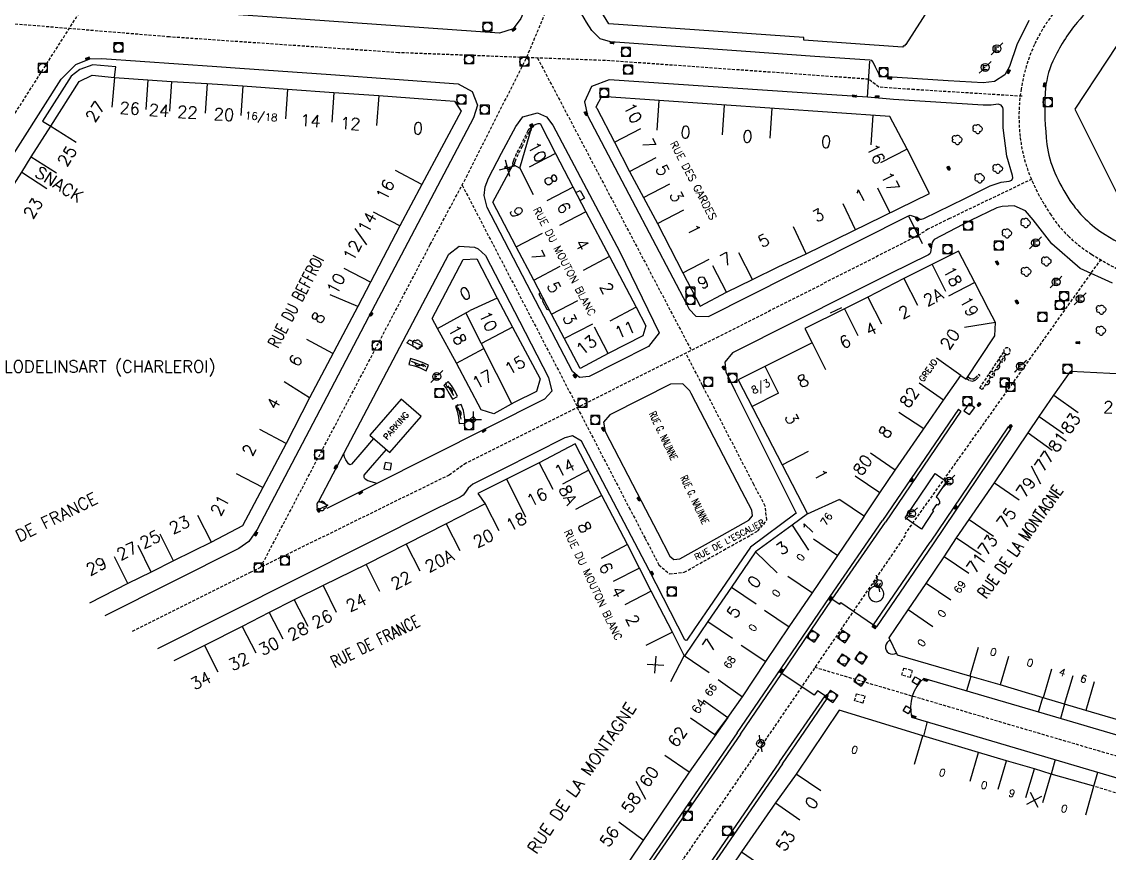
# Model space of a CAD drawing. Header units: millimetres. Extents: x 155000 to 156001, y 122000 to 123001.
# Drawn here: x 155191.3 to 155373.8, y 122185 to 122324.6 of the extents above; entities that cross this region are included whole.
import ezdxf
from ezdxf.enums import TextEntityAlignment as Align

# ---------------------------------------------------------------- set-up
doc = ezdxf.new("R2010")
doc.units = ezdxf.units.MM
doc.linetypes.add('DASHED', pattern=[0.75, 0.5, -0.25])
doc.layers.get('0').update_dxf_attribs({"linetype": 'CONTINUOUS'})
for name, color, linetype in [('W0001', 6, 'DASHED'), ('W0008', 7, 'CONTINUOUS'), ('W0017', 7, 'CONTINUOUS'), ('W0100', 7, 'CONTINUOUS'), ('W0112', 1, 'DASHED'), ('W0300', 7, 'CONTINUOUS'), ('W0310', 3, 'CONTINUOUS'), ('W0330', 7, 'CONTINUOUS'), ('W0334', 7, 'CONTINUOUS'), ('W0400', 7, 'CONTINUOUS'), ('W0420', 7, 'CONTINUOUS'), ('W0471', 7, 'CONTINUOUS'), ('W0980', 7, 'CONTINUOUS'), ('W0984', 7, 'CONTINUOUS'), ('W0989', 7, 'CONTINUOUS'), ('W0991', 7, 'CONTINUOUS'), ('W1102', 7, 'CONTINUOUS')]:
    doc.layers.add(name, color=color, linetype=linetype)
doc.styles.get("Standard").update_dxf_attribs({"font": 'romans.shx', "width": 0.85})

# ---------------------------------------------------------------- blocks, each defined once
blk = doc.blocks.new('T420')
for p, q in [((0.75, 0.75), (-0.75, 0.75)), ((-0.75, 0.75), (-0.75, -0.75)), ((0.75, 0.75), (0.75, -0.75)), ((0.75, -0.75), (-0.75, -0.75))]:
    blk.add_line(p, q)
blk.add_ellipse((0, 0), major_axis=(-0.53, 0.53), ratio=1, start_param=3.926991, end_param=10.210176)
blk = doc.blocks.new('t991o')
at = {"color": 0, "linetype": 'Continuous'}
for p, q in [((-1, 1), (1, -1)), ((-1, -1), (1, 1))]:
    blk.add_line(p, q, dxfattribs=at)
blk = doc.blocks.new('T400')
for p, q in [((-0.15, 0.3), (0.15, 0.3)), ((-0.15, -0.25), (-0.15, 0.3)), ((-0.15, 0.15), (0.15, 0.15)), ((-0.15, 0), (0.15, 0)), ((0.15, 0.3), (0.15, -0.25)), ((-0.15, -0.15), (0.15, -0.15)), ((-0.15, -0.25), (-0.15, -0.3)), ((-0.15, -0.3), (0.15, -0.3)), ((0.15, -0.3), (0.15, -0.25))]:
    blk.add_line(p, q)
blk = doc.blocks.new('t330o')
at = {"color": 0, "linetype": 'Continuous'}
for p, q in [((0.25, -0.25), (-0.25, 0.25)), ((-0.25, -0.25), (0.25, 0.25)), ((-0.25, 0.25), (-0.25, -0.25)), ((0.25, 0.25), (-0.25, 0.25)), ((0.25, -0.25), (0.25, 0.25)), ((-0.25, -0.25), (0.25, -0.25)), ((-0.25, -0.25), (-0.25, -0.25))]:
    blk.add_line(p, q, dxfattribs=at)
blk = doc.blocks.new('T471')
for p, q in [((-0.333334, 0.333334), (-0.333334, -0.333334)), ((-0.333334, 0.333334), (0.333334, 0.333334)), ((-0.333334, 0), (0, 0)), ((0.500001, 0.500001), (1.000002, 1.000002)), ((-0.500001, -0.500001), (-1.000002, -1.000002)), ((-0.333334, -0.333334), (0.333334, -0.333334))]:
    blk.add_line(p, q)
blk.add_ellipse((0, 0), major_axis=(0.471405, 0.471405), ratio=1, start_param=5.4977871438, end_param=11.780972451)
blk = doc.blocks.new('T300')
for p, q in [((-0.8, 0.51), (-0.86, 0.34)), ((-0.86, 0.34), (-0.86, 0.17)), ((-0.86, 0.17), (-0.74, 0.06)), ((-0.69, 0.63), (-0.8, 0.51)), ((-0.8, -0.06), (-0.74, 0.06)), ((-0.74, 0.06), (-0.69, 0.11)), ((-0.57, 0.69), (-0.69, 0.63)), ((-0.46, 0.69), (-0.57, 0.69)), ((-0.29, 0.63), (-0.46, 0.69)), ((-0.29, 0.63), (-0.17, 0.74)), ((-0.23, 0.57), (-0.29, 0.63)), ((-0.17, 0.74), (-0.06, 0.8)), ((-0.06, 0.8), (0.06, 0.8)), ((0.06, 0.8), (0.23, 0.74)), ((0.23, 0.74), (0.34, 0.63)), ((0.34, 0.63), (0.4, 0.51)), ((0.46, 0.46), (0.34, 0.46)), ((0.4, 0.51), (0.4, 0.46)), ((0.57, 0.4), (0.46, 0.46)), ((0.57, 0.4), (0.69, 0.29)), ((0.69, 0.29), (0.74, 0.17)), ((0.74, 0.06), (0.69, -0.17)), ((0.74, 0.17), (0.74, 0.06)), ((-0.8, -0.17), (-0.8, -0.06)), ((-0.8, -0.23), (-0.8, -0.17)), ((-0.74, -0.34), (-0.8, -0.23)), ((-0.69, -0.4), (-0.74, -0.34)), ((-0.51, -0.46), (-0.69, -0.4)), ((-0.4, -0.46), (-0.51, -0.46)), ((-0.4, -0.46), (-0.34, -0.46)), ((-0.34, -0.46), (-0.34, -0.4)), ((-0.34, -0.51), (-0.34, -0.46)), ((-0.29, -0.63), (-0.34, -0.51)), ((-0.17, -0.74), (-0.29, -0.63)), ((-0.06, -0.8), (-0.17, -0.74)), ((0.06, -0.8), (-0.06, -0.8)), ((0.17, -0.74), (0.06, -0.8)), ((0.23, -0.69), (0.17, -0.74)), ((0.29, -0.46), (0.23, -0.46)), ((0.29, -0.63), (0.23, -0.69)), ((0.46, -0.4), (0.29, -0.46)), ((0.34, -0.51), (0.29, -0.63)), ((0.34, -0.51), (0.34, -0.46)), ((0.57, -0.34), (0.46, -0.4)), ((0.63, -0.29), (0.57, -0.34)), ((0.69, -0.17), (0.63, -0.29))]:
    blk.add_line(p, q)
blk = doc.blocks.new('t310o')
at = {"color": 0, "linetype": 'Continuous'}
for centre, start, end in [((-0.5, 0.38), 216.8699, 323.1304), ((0.5, -0.37), 36.8699, 143.1303)]:
    blk.add_arc(centre, 0.625, start, end, dxfattribs=at)
blk = doc.blocks.new('t112o')
at = {"color": 0, "linetype": 'Continuous'}
for p, q in [((-0.5, 0.5), (0.5, 0.5)), ((-0.5, -0.5), (-0.5, 0.5)), ((0.5, 0.5), (0.5, -0.5)), ((0.5, -0.5), (-0.5, -0.5))]:
    blk.add_line(p, q, dxfattribs=at)

msp = doc.modelspace()

# ---------------------------------------------------------------- linework, layer by layer
at = {"layer": 'W0001'}
for points in [[(155153.07, 122251.16), (155244.97, 122395.03)], [(155304.74, 122386.9), (155276, 122318.62)], [(155359.18, 122312.12), (155341.11, 122313.24), (155335.16, 122313.66), (155333.44, 122314.99), (155290.02, 122318.09), (155254.52, 122319.44), (155216.08, 122322.09), (155157.98, 122326.92), (155039.64, 122334.99)], [(155231.38, 122233.03), (155259.88, 122287.25), (155265.94, 122298.59), (155276.04, 122318.62)], [(155277.86, 122318.55), (155291.49, 122292.66), (155303.69, 122269.45)], [(155360.85, 122298.22), (155347.02, 122291.6), (155343.4, 122289.79), (155341.73, 122288.75)], [(155265.23, 122297.2), (155284.6, 122259.91)], [(155341.77, 122288.77), (155308.26, 122271.73), (155265.88, 122250.55), (155263.03, 122248.54), (155229.76, 122232.23), (155209.65, 122222.16)], [(155372.4, 122284.76), (155339.54, 122238.69)], [(155284.54, 122259.88), (155293.25, 122243.06), (155295.95, 122237.89), (155298.23, 122233.48), (155300.02, 122231.93), (155302.5, 122232.23), (155309.11, 122235.94), (155314.85, 122239.15), (155316.34, 122241), (155316.08, 122243.31), (155314.19, 122246.93), (155302.76, 122268.99)], [(155305.68, 122263.37), (155305.27, 122264.1)], [(155315.22, 122202.69), (155339.6, 122238.37)], [(155453.65, 122178.24), (155324.45, 122216.21)], [(155289.26, 122165.04), (155315.18, 122202.67)]]:
    msp.add_lwpolyline(points, dxfattribs=at)
msp.add_lwpolyline([(155365.26, 122327.02, 0.071631), (155361.27, 122320.8, 0.067882), (155359.03, 122313.34, 0.06914), (155358.88, 122305.2, 0.074248), (155360.89, 122297.88, 0.041297), (155363.88, 122292.39, 0.053822), (155366.93, 122288.69, 0.053183), (155370.84, 122285.61, 0.034349), (155377.62, 122281.97, 0.064099), (155381.34, 122280.83, 0.042635), (155387.16, 122280.34)], format="xyb", dxfattribs=at)
at = {"layer": 'W0008'}
for points in [[(155301.5, 122388.07), (155294.75, 122372.08), (155275.08, 122325.17), (155273.79, 122323.46), (155271.5, 122322.74), (155238.91, 122325.04), (155222.88, 122326.16), (155217.53, 122326.54), (155213.35, 122326.85), (155210.6, 122328.05), (155209.34, 122330.35), (155209.9, 122333.73), (155235.14, 122373.22), (155247.05, 122391.85), (155247.89, 122393.15)], [(155360.31, 122324.82), (155358.32, 122320.79), (155357.09, 122317.12), (155356.28, 122315.73), (155354.56, 122314.61), (155352.65, 122314.39), (155346.79, 122314.73), (155335.66, 122315.44), (155335.28, 122315.56), (155335.14, 122315.87), (155334.57, 122317.01), (155334.18, 122317.87), (155333.98, 122318.14), (155333.66, 122318.21), (155324.39, 122318.81), (155312.83, 122319.65), (155290.14, 122321.25), (155288.39, 122321.76), (155286.99, 122323.17), (155286.11, 122324.54), (155284.91, 122326.56)], [(155156.34, 122249.75), (155175.14, 122279.22), (155197.94, 122314.99), (155200.39, 122317.48), (155202.71, 122318.39), (155204.75, 122318.47), (155224.06, 122317.14), (155227.92, 122316.87), (155243.16, 122315.77), (155264.53, 122314.2), (155266.9, 122312.94), (155267.77, 122310.64), (155267.15, 122308.49), (155249.51, 122275.07), (155241.92, 122260.51), (155230.83, 122239.42), (155229.41, 122237.41), (155227.76, 122236.21), (155205.27, 122224.92)], [(155374.34, 122280.74), (155368.93, 122283.2), (155364.21, 122287.36), (155361.04, 122291.38), (155359.77, 122292.88), (155357.86, 122293.71), (155355.86, 122293.64), (155354.95, 122293.39), (155350.56, 122291.29), (155344.45, 122288.11), (155344.28, 122287.88), (155344.08, 122287.57), (155343.95, 122286.68), (155343.83, 122285.88), (155343.72, 122285.67), (155343.47, 122285.53), (155337, 122282.33), (155330.75, 122279.17), (155310.62, 122269.08), (155309.32, 122267.49), (155309.49, 122265.85), (155311.05, 122262.61), (155321.29, 122242.15), (155313.62, 122236.43), (155306.08, 122225.43), (155304.23, 122222.73), (155302.95, 122220.83), (155302.75, 122220.77), (155302.57, 122220.9), (155296.61, 122232.56), (155285.23, 122254.21), (155283.73, 122255.1), (155282.48, 122254.81), (155277.36, 122252.2), (155271.82, 122249.41), (155267.01, 122247), (155266.24, 122246.35), (155265.81, 122245.66), (155265.41, 122245.15), (155264.91, 122244.8), (155260.77, 122242.79), (155214.07, 122219.39)], [(155241.16, 122244.15), (155245.96, 122253.35), (155262.96, 122285.62), (155264.74, 122286.98), (155267.29, 122286.78), (155267.89, 122286.5), (155269.13, 122285.37), (155274.83, 122274.36), (155279.72, 122264.92), (155280.27, 122262.63), (155279.02, 122261.29), (155250.47, 122246.91), (155242.5, 122242.9)], [(155303.67, 122262.25), (155303.43, 122262.69), (155302.25, 122263.84), (155300.17, 122263.79), (155295.45, 122261.39), (155290.01, 122258.62), (155288.96, 122257.43), (155289.23, 122255.84), (155295.3, 122244.12), (155297.99, 122238.95), (155300.07, 122234.93), (155300.75, 122234.34), (155301.77, 122234.46), (155307.98, 122237.95), (155313.34, 122240.94), (155313.94, 122241.7), (155313.84, 122242.63), (155312.15, 122245.86), (155303.66, 122262.24)], [(155348.5, 122259.61), (155335.75, 122240.91)], [(155357.3, 122256.33), (155344.26, 122237.01)], [(155311.93, 122205.02), (155318.86, 122215.25), (155327.34, 122227.7), (155336.26, 122240.65)], [(155327.34, 122227.7), (155328.59, 122226.87), (155328.78, 122227.15), (155334.27, 122223.37), (155343.76, 122237.28)], [(155318.5, 122200.37), (155326.15, 122211.5), (155324.88, 122212.33), (155324.32, 122211.59), (155318.86, 122215.25)], [(155311.39, 122205.28), (155284.83, 122166.67)], [(155318.99, 122200.08), (155293.89, 122163.55)]]:
    msp.add_lwpolyline(points, dxfattribs=at)
for points in [[(155372.61, 122328.6, 0.05083), (155368.45, 122324.53), (155368.45, 122324.53, 0.06702), (155364.37, 122318.04, 0.094243), (155363.07, 122312.72, 0.042869), (155363.37, 122304.05, 0.075245), (155364.69, 122299.27, 0.040304), (155367.23, 122294.64, 0.053454), (155369.76, 122291.57, 0.053551), (155373.12, 122288.91, 0.033899), (155379.07, 122285.71, 0.061886), (155382.23, 122284.72, 0.040983), (155387.2, 122284.24)], [(155405.85, 122265.45), (155423.23, 122230.17, -0.164776), (155423.59, 122228.04), (155423.52, 122225.52, 0.108378), (155423.97, 122224.29), (155431.27, 122210.05), (155440.41, 122192.13, -0.302806), (155440.22, 122189.63), (155438.99, 122188.22, -0.311416), (155436.68, 122187.1), (155436.01, 122187.1), (155407.85, 122195.37), (155393.54, 122199.43), (155362.01, 122208.75), (155342.69, 122214.4, 0.277553), (155340.65, 122207.92), (155362, 122201.59), (155423.19, 122183.52), (155446.98, 122176.48, -0.193691), (155449.17, 122174.84), (155451.34, 122170.64), (155461.01, 122151.83), (155473.64, 122127.08), (155484.14, 122106.51)]]:
    msp.add_lwpolyline(points, format="xyb", dxfattribs=at)
for points in [[(155327.25, 122312.38), (155289.91, 122314.88), (155286.95, 122313.79), (155285.76, 122311.2), (155286.28, 122308.9), (155293.75, 122294.64), (155300.57, 122281.67), (155302.86, 122277.3), (155303.3, 122276.41), (155304.44, 122275.23), (155306.54, 122275.17), (155320.44, 122282.17), (155323.88, 122283.91), (155340.11, 122292.03), (155340.41, 122292.14), (155340.75, 122292.06), (155341.27, 122291.88), (155342.07, 122291.49), (155342.29, 122291.48), (155342.69, 122291.6), (155349.6, 122294.99), (155353.82, 122297.11), (155355.7, 122297.69), (155357.01, 122297.88), (155357.45, 122298.02), (155357.66, 122298.44), (155357.58, 122298.83), (155356.66, 122302.06), (155355.99, 122306.85), (155355.99, 122309.98), (155355.98, 122310.23), (155355.69, 122310.66), (155355.16, 122310.81), (155353.98, 122310.64), (155352.67, 122310.66), (155337.63, 122311.6), (155333.23, 122311.98)], [(155269.42, 122293.43), (155268.89, 122295.46), (155269.08, 122296.94), (155269.63, 122298.38), (155271.8, 122302.6), (155274.21, 122307.08), (155275.43, 122308.69), (155277.86, 122309.34), (155279.36, 122308.68), (155280.45, 122307.29), (155286.1, 122296.59), (155291.68, 122286.01), (155298.3, 122272.4), (155296.48, 122270.13), (155291.2, 122267.45), (155286.54, 122265.09), (155284.93, 122264.92), (155283.76, 122265.9), (155276.88, 122279.14), (155270.09, 122292.14)]]:
    msp.add_lwpolyline(points, close=True, dxfattribs=at)
at = {"layer": 'W0017'}
for points in [[(155396.13, 122291.62), (155406.6, 122307.73), (155397.91, 122324.96), (155378.68, 122326.1), (155368.02, 122309.95), (155376.69, 122292.61), (155396.13, 122291.63)], [(155333.24, 122311.97), (155333.63, 122318.01)], [(155206.85, 122315.31), (155207.08, 122317.09), (155203.23, 122317.43), (155201.04, 122316.6), (155199.59, 122315.51), (155194.79, 122307.92), (155196.2, 122307.13)], [(155284.32, 122295.95), (155285.04, 122296.33), (155285.76, 122295), (155285.01, 122294.61)], [(155340.11, 122292.03), (155342.45, 122287.41)], [(155278.39, 122279.05), (155278.11, 122278.9), (155278.46, 122278.18), (155278.77, 122278.04), (155278.71, 122277.74), (155279.44, 122276.37), (155279.72, 122276.3)], [(155328.87, 122276.6), (155326.96, 122275.72)], [(155264.44, 122261.76), (155263.94, 122262.74), (155263.41, 122263.59), (155262.9, 122264.24), (155262.14, 122263.57), (155262.53, 122263.11), (155263.06, 122262.25), (155263.59, 122261.28), (155264.46, 122261.73)], [(155348.5, 122259.61), (155348.94, 122259.29), (155336.26, 122240.65)], [(155351.25, 122259.83), (155350.31, 122260.55), (155349.43, 122259.34), (155350.38, 122258.68), (155351.29, 122259.87)], [(155357.29, 122256.32), (155356.85, 122256.62), (155343.76, 122237.28)], [(155250.36, 122254.68), (155248.41, 122252.39), (155246.63, 122250.34), (155246.35, 122250.28), (155246.15, 122250.43), (155245.69, 122251.12), (155245.49, 122251.55), (155245.39, 122252.14)], [(155252.47, 122252.84), (155250.5, 122250.6), (155248.71, 122248.52), (155248.7, 122248.2), (155248.76, 122248.08), (155248.92, 122247.93), (155249.37, 122247.63), (155249.87, 122247.43), (155250.9, 122247.15)], [(155346.51, 122247.45), (155344.76, 122244.86), (155345.04, 122244.68), (155345.31, 122244.15), (155345.36, 122243.69), (155345.16, 122243.63), (155345.04, 122243.48), (155344.83, 122243.62), (155344.16, 122242.66), (155344.34, 122242.54), (155342.3, 122239.47), (155339.56, 122241.38), (155344.61, 122248.81), (155346.5, 122247.48)], [(155241.17, 122244.16), (155242.66, 122243.51), (155241.17, 122242.78)], [(155311.93, 122205.02), (155285.27, 122166.37), (155284.79, 122166.62)], [(155318.5, 122200.37), (155293.43, 122163.87), (155293.89, 122163.54)]]:
    msp.add_lwpolyline(points, dxfattribs=at)
for points in [[(155258.56, 122270.25), (155257.89, 122269.69), (155255.94, 122270.72), (155256.37, 122271.24)], [(155256.3, 122267.11), (155257.23, 122266.86), (155258.2, 122266.52), (155259.17, 122266.06), (155259.58, 122267.01), (155258.57, 122267.45), (155257.61, 122267.78), (155256.55, 122268.08)], [(155265.71, 122257.27), (155265.61, 122258.37), (155265.42, 122259.35), (155265.05, 122260.41), (155264.08, 122260.11), (155264.38, 122259.25), (155264.6, 122258.27), (155264.7, 122257.18)], [(155253.36, 122250.46), (155252.3, 122250.65), (155252.06, 122249.57), (155253.17, 122249.39)]]:
    msp.add_lwpolyline(points, close=True, dxfattribs=at)
at = {"layer": 'W0100'}
for points in [[(155340.42, 122383.02), (155350.97, 122365.24), (155350.32, 122364.85), (155350.5, 122364.56), (155358.01, 122349.9), (155357.86, 122349.66), (155357.95, 122349.59), (155357.77, 122349.28), (155357.86, 122349.22), (155339.69, 122320.81), (155339.61, 122320.83), (155339.4, 122320.56), (155339.31, 122320.6), (155339.14, 122320.37), (155322.59, 122321.55), (155322.59, 122321.97), (155289.82, 122324.3), (155286.86, 122329.16), (155292.4, 122342.38), (155292.28, 122342.43), (155310.61, 122385.53)], [(155182.15, 122285.13), (155191.34, 122299.39), (155192.88, 122301.94), (155196.2, 122307.13), (155200.94, 122314.61), (155203.15, 122315.66), (155206.86, 122315.3), (155212.49, 122314.91), (155216.45, 122314.63), (155222.42, 122314.27), (155228.4, 122313.86), (155235.91, 122313.32), (155243.7, 122312.75), (155251.21, 122312.23), (155259.42, 122311.63), (155263.91, 122311.33), (155265.03, 122309.63), (155258.44, 122297.34), (155254.78, 122290.36), (155247.7, 122276.85), (155239.6, 122261.48), (155235.71, 122253.84), (155231.75, 122246.43), (155228.38, 122240), (155223.14, 122237.29), (155216.8, 122234.16), (155213.05, 122232.22), (155209.11, 122230.33), (155202.67, 122227.02)], [(155332.73, 122241.69), (155335.31, 122245.54), (155337.89, 122249.38), (155343.54, 122257.53), (155346.03, 122261.13), (155348.94, 122265.27), (155349.82, 122264.66), (155354.6, 122271.9), (155354.73, 122274.16), (155353.63, 122276.27), (155351.29, 122280.84), (155348.5, 122286.11), (155339.35, 122281.51), (155333.29, 122278.38), (155329.37, 122276.45), (155322.76, 122273.15), (155323.98, 122270.75), (155311.56, 122264.51), (155318.91, 122250.26), (155323.18, 122242.05), (155320.59, 122240.15), (155314.45, 122235.65), (155310.42, 122229.72), (155306.48, 122223.97), (155302.57, 122218.22), (155302.47, 122218.27), (155300.5, 122222.19), (155296.95, 122229.06), (155294.99, 122232.93), (155292.98, 122236.86), (155288.67, 122245.1), (155284.18, 122253.77), (155278.14, 122250.61), (155272.66, 122247.84), (155267.86, 122245.43), (155269.1, 122243.68), (155262.55, 122240.33), (155255.84, 122236.92), (155249.09, 122233.51), (155241.87, 122229.99), (155237.01, 122227.61), (155232.85, 122225.46), (155228.29, 122223.12), (155221.96, 122219.94), (155216.83, 122217.35)], [(155346.13, 122234.8), (155348.19, 122238), (155350.3, 122241.08), (155354.58, 122247.24), (155362.04, 122258.37), (155364.52, 122261.96), (155367.37, 122265.96), (155378.26, 122265.43), (155386.33, 122265.05)], [(155309.82, 122207.84), (155312.28, 122211.33), (155316.19, 122217.22), (155320.12, 122223.03), (155324.02, 122228.78), (155328.29, 122235.03), (155332.74, 122241.62)], [(155377.72, 122206.71), (155369.89, 122209.01), (155362.71, 122211.16), (155355.51, 122213.3), (155350.42, 122214.78), (155338.26, 122218.31), (155336.9, 122221.22), (155340.1, 122225.89), (155343.09, 122230.31), (155346.13, 122234.8)], [(155369.88, 122191.49), (155371.25, 122196.3), (155364.05, 122198.35), (155361.27, 122199.2), (155356.57, 122200.59), (155351.9, 122201.95), (155342.56, 122204.77), (155328.49, 122209.09), (155321.26, 122198.31)], [(155307.65, 122204.91), (155309.82, 122207.84), (155303.33, 122198.64), (155291.94, 122181.8), (155288.24, 122176.7), (155286.94, 122174.82), (155284.43, 122171.16)], [(155321.26, 122198.31), (155317.79, 122193.52), (155312.11, 122185.26), (155307.55, 122178.55), (155303.54, 122172.9), (155300.86, 122168.94), (155298.84, 122165.94)]]:
    msp.add_lwpolyline(points, dxfattribs=at)
for points in [[(155343.67, 122295.8), (155339.88, 122303.24), (155337.01, 122308.75), (155288.63, 122312.08), (155287.68, 122310.28), (155287.84, 122310.15), (155290.77, 122304.42), (155293.33, 122299.52), (155295.65, 122295.12), (155297.99, 122290.77), (155302.25, 122282.48), (155305.16, 122276.91), (155309.59, 122279.23), (155313.93, 122281.38), (155318.23, 122283.49), (155322.94, 122285.68)], [(155285.01, 122266.41), (155280.23, 122275.54), (155277.23, 122281.26), (155274.28, 122286.85), (155270.35, 122294.36), (155273.81, 122300.68), (155274.88, 122300.07), (155276.99, 122307.14), (155277.18, 122307.29), (155277.96, 122307.54), (155278.3, 122307.54), (155280.9, 122302.52), (155285.98, 122292.75), (155289.97, 122285.21), (155294.45, 122276.72), (155296.07, 122273.6), (155295.54, 122271.91), (155289.74, 122268.93)], [(155273.23, 122300.03), (155273.07, 122299.76), (155272.4, 122300.15), (155272.56, 122300.41)], [(155265.41, 122284.74), (155267.66, 122284.83), (155271.12, 122278.25), (155273.69, 122273.39), (155278.3, 122264.69), (155277.68, 122262.55), (155273.96, 122260.71), (155270.51, 122258.83), (155268.39, 122259.5), (155264.27, 122267.32), (155261.11, 122273.14), (155260.19, 122274.81)], [(155253.1, 122252.31), (155258.33, 122258.37), (155254.99, 122261.3), (155249.75, 122255.21)], [(155266.46, 122257.79), (155267.05, 122258.36), (155267.59, 122257.81), (155267, 122257.24)]]:
    msp.add_lwpolyline(points, close=True, dxfattribs=at)
at = {"layer": 'W0112'}
for points in [[(155273.99, 122300.89, -0.005455), (155274.11, 122301.23, -0.041125), (155275.29, 122303.66), (155276.48, 122306.2, -0.112317), (155276.66, 122306.38, -0.10357), (155276.88, 122306.46), (155276.83, 122306.76, 0.10357), (155276.5, 122306.63, 0.117835), (155276.22, 122306.34), (155275.02, 122303.8, 0.040919), (155273.83, 122301.34, 0.007099), (155273.67, 122300.89), (155273.77, 122300.63), (155274.05, 122300.73)], [(155355.5, 122267.68, 0.698706), (155356.34, 122268.06, 1.458168)], [(155356.17, 122269.62, 0.572433), (155356.74, 122268.78, 1.583689)], [(155350.04, 122264.98), (155349.88, 122264.73), (155350.41, 122264.39), (155350.97, 122264.3, 0.053571), (155351.5, 122264.62, 0.07486), (155352.11, 122265.25), (155351.86, 122265.42, -0.07486), (155351.32, 122264.86, -0.044927), (155350.93, 122264.61), (155350.52, 122264.68)], [(155353.99, 122265.92, 0.572645), (155353.85, 122265.03, 1.469341)]]:
    msp.add_lwpolyline(points, format="xyb", close=True, dxfattribs=at)
for points in [[(155356.06, 122269.09), (155356.45, 122268.83), (155352.48, 122262.89), (155352.09, 122263.15)], [(155340.4, 122214.56), (155339.01, 122214.93), (155339.35, 122216.12), (155340.75, 122215.75)], [(155332.47, 122210.27), (155331.07, 122210.65), (155331.42, 122211.83), (155332.81, 122211.46)]]:
    msp.add_lwpolyline(points, close=True, dxfattribs=at)
for points in [[(155354.76, 122266.29, 0.103814), (155354.99, 122266.27, 0.108381), (155355.16, 122266.33, 0.105443), (155355.35, 122266.51, 0.116874), (155355.44, 122266.73, 0.102473), (155355.43, 122266.88, 0.122159), (155355.3, 122267.1)], [(155353.05, 122263.74, 0.120566), (155353.32, 122263.72, 0.113919), (155353.51, 122263.79, 0.085718), (155353.67, 122263.94, 0.092825), (155353.75, 122264.12, 0.149839), (155353.74, 122264.33, 0.138997), (155353.59, 122264.55)]]:
    msp.add_lwpolyline(points, format="xyb", dxfattribs=at)
msp.add_lwpolyline([(155378.47, 122194.08), (155371.25, 122196.3)], dxfattribs=at)
at = {"layer": 'W0310'}
for points in [[(155258.85, 122266.76), (155256.74, 122267.58)], [(155263.84, 122261.87), (155262.87, 122263.52)], [(155265.07, 122257.9), (155264.6, 122259.85)]]:
    msp.add_lwpolyline(points, dxfattribs=at)
at = {"layer": 'W0334'}
for points in [[(155311.39, 122205.28), (155318.75, 122216.08), (155327, 122228.16), (155335.75, 122240.91)], [(155344.26, 122237.01), (155334.77, 122223.05), (155334.28, 122223.38)], [(155350.58, 122214.73), (155349.88, 122212.29)], [(155318.99, 122200.08), (155326.5, 122211.02), (155326.03, 122211.34)], [(155361.96, 122208.76), (155362.69, 122211.17)], [(155366.32, 122210.08), (155365.64, 122207.67)], [(155342.71, 122204.72), (155343.3, 122207.14)], [(155364.74, 122200.78), (155364.1, 122198.34)], [(155371.26, 122196.3), (155371.91, 122198.67)]]:
    msp.add_lwpolyline(points, dxfattribs=at)
msp.add_lwpolyline([(155334.44, 122227.3, 13.488095), (155334.08, 122227.43, 0.074139)], format="xyb", close=True, dxfattribs=at)
msp.add_lwpolyline([(155337.1, 122220.8, 1.138303), (155338.1, 122218.65, 1.138303)], format="xyb", dxfattribs=at)
at = {"layer": 'W1102'}
for p, q in [((155206.86, 122315.3), (155206.44, 122310.32)), ((155212.49, 122314.91), (155212.14, 122309.92)), ((155216.45, 122314.63), (155216.13, 122309.64)), ((155222.42, 122314.27), (155222.1, 122309.28)), ((155228.4, 122313.86), (155228.05, 122308.88)), ((155235.91, 122313.32), (155235.55, 122308.34)), ((155243.7, 122312.75), (155243.34, 122307.77)), ((155251.21, 122312.23), (155250.86, 122307.24)), ((155297.96, 122306.42), (155298.3, 122311.41)), ((155308.93, 122305.67), (155309.27, 122310.66)), ((155316.91, 122305.12), (155317.25, 122310.11)), ((155333.87, 122303.96), (155334.21, 122308.95)), ((155196.2, 122307.13), (155200.42, 122304.44)), ((155290.77, 122304.42), (155295.22, 122306.7)), ((155339.88, 122303.24), (155335.44, 122300.95)), ((155192.88, 122301.94), (155197.12, 122299.3)), ((155280.9, 122302.52), (155276.46, 122300.23)), ((155293.33, 122299.52), (155297.76, 122301.84)), ((155191.34, 122299.39), (155195.53, 122296.67)), ((155258.44, 122297.34), (155254.02, 122299.68)), ((155274.88, 122300.07), (155277.14, 122295.61)), ((155283.85, 122296.86), (155279.41, 122294.55)), ((155295.65, 122295.12), (155300.07, 122297.45)), ((155334.94, 122296.77), (155337, 122292.54)), ((155331.21, 122289.72), (155329.17, 122294.09)), ((155254.78, 122290.36), (155250.35, 122292.69)), ((155285.98, 122292.75), (155281.55, 122290.44)), ((155297.99, 122290.77), (155302.44, 122293.05)), ((155274.28, 122286.85), (155278.71, 122289.17)), ((155322.94, 122285.68), (155320.83, 122290.21)), ((155289.97, 122285.21), (155285.55, 122282.87)), ((155302.25, 122282.48), (155306.67, 122284.8)), ((155313.93, 122281.38), (155311.68, 122285.84)), ((155249.83, 122280.92), (155245.4, 122283.24)), ((155277.23, 122281.26), (155281.65, 122283.6)), ((155309.59, 122279.23), (155307.32, 122283.65)), ((155344.08, 122283.89), (155346.33, 122279.42)), ((155339.35, 122281.51), (155341.64, 122277.07)), ((155351.29, 122280.84), (155346.84, 122278.55)), ((155247.7, 122276.85), (155243.08, 122278.81)), ((155271.12, 122278.25), (155266.56, 122276.18)), ((155280.23, 122275.54), (155284.66, 122277.86)), ((155333.29, 122278.38), (155335.58, 122273.94)), ((155261.11, 122273.14), (155266.56, 122276.18)), ((155273.58, 122260.5), (155265.83, 122275.78)), ((155294.45, 122276.72), (155290.03, 122274.39)), ((155329.37, 122276.45), (155331.61, 122271.98)), ((155282.36, 122271.48), (155287.16, 122273.95)), ((155354.73, 122274.16), (155349.54, 122273.3)), ((155273.69, 122273.39), (155268.45, 122270.62)), ((155289.74, 122268.93), (155287.45, 122273.38)), ((155243.54, 122268.96), (155239.13, 122271.31)), ((155323.98, 122270.75), (155326.22, 122266.28)), ((155264.27, 122267.32), (155268.86, 122269.81)), ((155318.32, 122262.31), (155316.08, 122266.78)), ((155348.94, 122265.27), (155344.85, 122268.14)), ((155239.6, 122261.48), (155235.36, 122264.16)), ((155346.03, 122261.13), (155341.92, 122263.98)), ((155318.32, 122262.31), (155313.88, 122260.02)), ((155364.52, 122261.96), (155368.59, 122259.06)), ((155342.69, 122256.31), (155338.49, 122259.02)), ((155362.04, 122258.37), (155366.15, 122255.53)), ((155235.71, 122253.84), (155231.28, 122256.16)), ((155360.19, 122255.62), (155364.26, 122252.7)), ((155318.91, 122250.26), (155323.35, 122252.56)), ((155337.89, 122249.38), (155333.78, 122252.22)), ((155278.14, 122250.61), (155280.46, 122246.18)), ((155231.75, 122246.43), (155227.33, 122248.77)), ((155286.46, 122249.37), (155282.05, 122247.01)), ((155335.31, 122245.54), (155331.16, 122248.33)), ((155272.66, 122247.84), (155275.88, 122241.53)), ((155354.58, 122247.24), (155358.69, 122244.39)), ((155288.67, 122245.1), (155284.24, 122242.78)), ((155269.1, 122243.68), (155271.38, 122239.23)), ((155323.18, 122242.05), (155328.58, 122244.49)), ((155328.61, 122244.44), (155332.74, 122241.62)), ((155223.14, 122237.29), (155220.88, 122241.75)), ((155350.3, 122241.08), (155354.42, 122238.26)), ((155262.55, 122240.33), (155264.83, 122235.88)), ((155320.59, 122240.15), (155323.33, 122235.95)), ((155216.8, 122234.16), (155214.55, 122238.62)), ((155324.16, 122237.85), (155328.29, 122235.03)), ((155348.19, 122238), (155352.32, 122235.18)), ((155213.05, 122232.22), (155210.82, 122236.7)), ((155255.84, 122236.92), (155258.1, 122232.46)), ((155292.98, 122236.86), (155288.54, 122234.55)), ((155314.45, 122235.65), (155318.1, 122232.12)), ((155209.11, 122230.33), (155206.89, 122234.81)), ((155350.27, 122232), (155346.13, 122234.8)), ((155249.09, 122233.51), (155251.34, 122229.04)), ((155294.99, 122232.93), (155290.54, 122230.65)), ((155319.89, 122231.59), (155324.02, 122228.78)), ((155347.23, 122227.51), (155343.09, 122230.31)), ((155241.87, 122229.99), (155244.07, 122225.5)), ((155296.95, 122229.06), (155292.51, 122226.76)), ((155310.42, 122229.72), (155314.56, 122226.91)), ((155237.01, 122227.61), (155239.31, 122223.17)), ((155232.85, 122225.46), (155235.15, 122221.02)), ((155315.97, 122225.83), (155320.12, 122223.03)), ((155344.23, 122223.07), (155340.1, 122225.89)), ((155228.29, 122223.12), (155230.57, 122218.67)), ((155306.48, 122223.97), (155310.6, 122221.14)), ((155300.5, 122222.19), (155296.06, 122219.9)), ((155221.96, 122219.94), (155224.22, 122215.48)), ((155312.02, 122219.99), (155316.19, 122217.22)), ((155351.81, 122219.58), (155350.42, 122214.78)), ((155302.47, 122218.27), (155300.18, 122213.83)), ((155302.47, 122218.27), (155306.7, 122215.4)), ((155356.94, 122218.1), (155355.51, 122213.3)), ((155364.14, 122215.95), (155362.71, 122211.16)), ((155308.19, 122214.22), (155312.28, 122211.33)), ((155366.32, 122210.08), (155367.76, 122214.87)), ((155371.29, 122213.8), (155369.89, 122209.01)), ((155305.73, 122210.73), (155309.82, 122207.84)), ((155307.65, 122204.91), (155303.53, 122207.74)), ((155341.12, 122199.98), (155342.56, 122204.77)), ((155303.33, 122198.64), (155299.21, 122201.48)), ((155350.5, 122197.15), (155351.9, 122201.95)), ((155355.16, 122195.79), (155356.57, 122200.59)), ((155359.82, 122194.42), (155361.27, 122199.2)), ((155325.4, 122195.5), (155321.26, 122198.31)), ((155362.68, 122193.55), (155364.05, 122198.35)), ((155317.79, 122193.52), (155321.89, 122190.66)), ((155295.6, 122187.22), (155291.51, 122190.28)), ((155312.11, 122185.26), (155316.23, 122182.42))]:
    msp.add_line(p, q, dxfattribs=at)

# ---------------------------------------------------------------- block references
at = {"layer": 'W0112', "rotation": 237.744060501747}
for p in [(155341.43, 122213.99), (155339.9, 122209.13)]:
    msp.add_blockref('t112o', p, dxfattribs=at)
at = {"layer": 'W0300'}
for p in [(155351.76, 122306.6), (155348.34, 122304.79), (155355.14, 122299.95), (155352.1, 122298.35), (155359.82, 122290.84), (155356.69, 122289.09), (155363.3, 122284.4), (155359.92, 122282.66), (155372.51, 122276.28), (155372.46, 122272.75), (155257.73, 122270.46), (155241.7, 122243.33)]:
    msp.add_blockref('T300', p, dxfattribs=at)
at = {"layer": 'W0310'}
for p, rotation in [((155258.19, 122267.01), 158.7782061379285), ((155263.05, 122263.21), 120.3567058031952), ((155264.7, 122259.42), 103.4191009418038)]:
    msp.add_blockref('t310o', p, dxfattribs=dict(at, rotation=rotation))
at = {"layer": 'W0330', "rotation": 300.7935900000001}
msp.add_blockref('t330o', (155276.89, 122307.17), dxfattribs=at)
at = {"layer": 'W0400'}
for p, rotation in [((155273.91, 122323.32), 307.8389040425549), ((155290.42, 122321.12), 82.29301481593971), ((155202.39, 122318.46), 104.314692434636), ((155356.93, 122316.31), 333.4978104872562), ((155336.95, 122315.15), 253.9774836408122), ((155362.97, 122314.03), 177.33527284028), ((155331.09, 122312.16), 82.5609730079568), ((155334.88, 122312.03), 88.38173678060303), ((155286, 122309.25), 30.79359000000003), ((155346.86, 122300.07), 30.79359000000003), ((155341.61, 122291.53), 30.79359000000003), ((155343.76, 122287.09), 30.79359000000003), ((155355, 122284.18), 30.79359000000003), ((155358.34, 122277.6), 30.79359000000003), ((155249.94, 122275.54), 318.7984336353881), ((155368.59, 122270.76), 90.91384890428692), ((155309.12, 122266.53), 30.79359000000003), ((155284.13, 122265.2), 30.79359000000003), ((155351.97, 122260.4), 317.8343875250985), ((155268.88, 122256), 302.9863759399628), ((155288.89, 122256.26), 30.79359000000003), ((155357.21, 122256.69), 320.7249293878563), ((155244.02, 122249.88), 144.8129157138298), ((155340.62, 122247.72), 318.001125361519), ((155248.17, 122245.59), 303.5034554599252), ((155294.89, 122244.54), 30.79359000000003), ((155241.1, 122242.65), 30.79359000000003), ((155348, 122243.15), 137.310171712413), ((155230.62, 122238.69), 333.4978104868857), ((155297.03, 122232.08), 30.79359000000003), ((155327.1, 122227.77), 145.6578516858491), ((155334.39, 122223.01), 55.49931535737002), ((155318.8, 122215.63), 145.7435871219009), ((155343.02, 122214.13), 253.70144323049), ((155326.38, 122211.39), 145.5072605757366), ((155341.03, 122207.93), 253.486518026124), ((155303.41, 122193.31), 320.3749661947332), ((155310.54, 122188.37), 145.6286254823963)]:
    msp.add_blockref('T400', p, dxfattribs=dict(at, rotation=rotation))
at = {"layer": 'W0420'}
for p in [(155269.44, 122323.78), (155207.5, 122320.32), (155207.54, 122320.3), (155292.69, 122319.55), (155194.84, 122316.87), (155266.38, 122318.3), (155275.64, 122317.93), (155293.04, 122316.6), (155293.05, 122316.57), (155335.93, 122316.16), (155265.09, 122311.57), (155289.05, 122312.66), (155268.98, 122309.87), (155363.5, 122311.12), (155350.12, 122290.38), (155340.99, 122289.22), (155346.67, 122286.43), (155355.28, 122287.04), (155303.5, 122279.34), (155366.21, 122278.53), (155303.52, 122277.91), (155365.49, 122277.06), (155362.6, 122275.08), (155250.87, 122270.27), (155366.78, 122266.34), (155306.51, 122264.17), (155310.59, 122264.83), (155356.27, 122264.07), (155261.39, 122262.29), (155357.22, 122263.29), (155285.37, 122260.62), (155349.99, 122260.91), (155266.35, 122256.9), (155287.54, 122257.8), (155241.2, 122251.95), (155231.06, 122233.01), (155235.46, 122234.17), (155300.37, 122228.96), (155303.09, 122191.3), (155309.69, 122188.79)]:
    msp.add_blockref('T420', p, dxfattribs=at)
for p, rotation in [((155324.09, 122221.54), 55.74358712190089), ((155329.24, 122221.44), 55.74358712190089), ((155329.22, 122217.5), 55.74358712190089), ((155332.15, 122217.86), 55.74358712190089), ((155331.97, 122214.15), 55.74358712190089), ((155327.25, 122211.4), 55.5072605757366)]:
    msp.add_blockref('T420', p, dxfattribs=dict(at, rotation=rotation))
at = {"layer": 'W0471'}
for p in [(155354.98, 122320.1), (155353, 122316.98), (155361.46, 122287.52), (155364.89, 122280.95), (155368.95, 122278.12), (155358.91, 122266.79), (155358.95, 122266.81), (155260.96, 122265.08), (155346.93, 122247.51), (155340.65, 122242.06)]:
    msp.add_blockref('T471', p, dxfattribs=at)
for p, rotation in [((155335.03, 122230.32), 55.4505309277785), ((155315.3, 122203.48), 233.18195819259)]:
    msp.add_blockref('T471', p, dxfattribs=dict(at, rotation=rotation))
at = {"layer": 'W0991', "extrusion": (0, 0, -1)}
for p, rotation in [((-155272.81, 122300.09), 299.7594123465944), ((-155267.03, 122257.8), 315.6527069242362)]:
    msp.add_blockref('t991o', p, dxfattribs=dict(at, rotation=rotation))
at = {"layer": 'W0991'}
for p, rotation in [((155297.66, 122216.71), 41.16436651847082), ((155361.25, 122193.98), 73.12563119696344)]:
    msp.add_blockref('t991o', p, dxfattribs=dict(at, rotation=rotation))

# ---------------------------------------------------------------- texts
at = {"layer": 'W0980'}
msp.add_text('LODELINSART (CHARLEROI)', height=2, dxfattribs=at).set_placement((155206.08, 122266.63), align=Align.MIDDLE)
at = {"layer": 'W0984'}
for s, height, rotation, p in [('27', 2, 57.5373, (155203.64, 122309.54)), ('26', 2, 355.9805, (155209.44, 122310.11)), ('24', 2, 356.03, (155214.34, 122309.77)), ('22', 2, 356.2878, (155219.12, 122309.46)), ('10', 2, 297.157, (155293.88, 122309.32)), ('20', 2, 356.0963, (155225.25, 122309.07)), ('16/18', 1.25, 355.8843, (155231.5, 122308.63)), ('14', 2, 355.8188, (155239.75, 122308.03)), ('12', 2, 355.9177, (155246.46, 122307.55)), ('0', 2, 355.9324, (155257.81, 122306.74)), ('0', 2, 356.0729, (155302.72, 122306.1)), ('7', 2, 297.157, (155296.56, 122304.13)), ('0', 2, 356.0729, (155313.11, 122305.38)), ('0', 2, 356.0729, (155326.3, 122304.48)), ('25', 2, 57.3258, (155198.91, 122302.09)), ('10', 2, 298.3357, (155277.85, 122302.77)), ('16', 2, 297.4741, (155334.66, 122302.45)), ('SNACK', 2, 328.1881, (155197.58, 122297.33)), ('5', 2, 297.157, (155298.88, 122299.71)), ('16', 2, 62.2841, (155252.32, 122296.44)), ('8', 2, 298.3357, (155280.13, 122298.09)), ('17', 2, 297.2308, (155337.06, 122297.76)), ('3', 2, 297.157, (155301.22, 122295.31)), ('1', 2, 27.6499, (155332.09, 122295.48)), ('23', 2, 57.1953, (155193.21, 122293.34)), ('6', 2, 298.3357, (155282.31, 122293.42)), ('12/14', 2, 62.3127, (155248.18, 122288.55)), ('9', 2, 297.2148, (155274.36, 122292.66)), ('3', 2, 27.6499, (155324.98, 122292.17)), ('1', 2, 297.157, (155304.14, 122289.73)), ('5', 2, 27.6499, (155315.82, 122287.91)), ('4', 2, 298.3357, (155285.35, 122287.22)), ('7', 2, 297.2148, (155277.95, 122285.37)), ('7', 2, 27.6499, (155309.51, 122284.79)), ('18', 2, 298.2289, (155347.54, 122281.89)), ('10', 2, 62.2841, (155244.06, 122280.69)), ('9', 2, 27.6499, (155305.67, 122280.9)), ('0', 2, 25.0548, (155265.74, 122279.02)), ('5', 2, 297.2148, (155280.67, 122280.04)), ('2', 2, 298.3357, (155289.49, 122279.93)), ('2A', 2, 27.3072, (155344.27, 122278.39)), ('19', 2, 298.2289, (155350.32, 122276.83)), ('8', 2, 62.2841, (155241.04, 122274.95)), ('10', 2, 294.4255, (155269.6, 122274.37)), ('2', 2, 27.3072, (155339.43, 122275.92)), ('3', 2, 297.2148, (155283.29, 122274.71)), ('11', 2, 22.7343, (155292.53, 122272.96)), ('4', 2, 26.2261, (155333.83, 122273.07)), ('18', 2, 298.565, (155264.44, 122272.06)), ('13', 2, 38.3846, (155286.08, 122270.37)), ('20', 2, 54.9233, (155347.09, 122271.34)), ('6', 2, 26.6735, (155329.49, 122270.92)), ('6', 2, 62.2841, (155237.26, 122267.76)), ('15', 2, 29.4607, (155274.09, 122266.99)), ('GREJO', 1, 54.9233, (155343.42, 122266.11)), ('17', 2, 28.4962, (155268.63, 122264.62)), ('8', 2, 26.6735, (155322.4, 122264.36)), ('8/3', 1.25, 27.2835, (155315.36, 122263.32)), ('82', 2, 54.9233, (155340.27, 122261.58)), ('4', 2, 62.2841, (155233.53, 122260.59)), ('21', 2, 358.1643, (155374.53, 122259.91)), ('PARKING', 1, 48.8603, (155254.13, 122256.81)), ('3', 2, 297.2833, (155320.56, 122257.98)), ('83', 2, 54.5559, (155367.35, 122257.22)), ('8', 2, 54.9233, (155336.22, 122255.74)), ('81', 2, 54.5559, (155365.21, 122254.12)), ('2', 2, 62.2841, (155229.46, 122252.74)), ('79/77', 2, 54.5559, (155361.5, 122248.58)), ('14', 2, 27.0769, (155282.41, 122249.74)), ('80', 2, 54.9233, (155332.42, 122250.21)), ('1', 2, 297.4425, (155325.42, 122248.58)), ('8A', 2, 297.3968, (155282.98, 122245.21)), ('21', 2, 62.2841, (155224.55, 122243.46)), ('16', 2, 27.0769, (155277.79, 122244.83)), ('75', 2, 54.5559, (155356.57, 122241.34)), ('23', 2, 26.2484, (155217.77, 122240.21)), ('18', 2, 27.0769, (155274.27, 122240.71)), ('25', 2, 26.2484, (155212.85, 122237.75)), ('20', 2, 27.0769, (155268.8, 122237.91)), ('8', 2, 297.3968, (155285.82, 122239.76)), ('1', 2, 45.3419, (155323.29, 122239.58)), ('27', 2, 26.2484, (155208.97, 122235.81)), ('3', 2, 36.2254, (155318.94, 122236.28)), ('73', 2, 54.5559, (155353.43, 122236.8)), ('20A', 2, 27.0769, (155261.39, 122234.13)), ('29', 2, 26.2484, (155203.83, 122233.24)), ('71', 2, 54.5559, (155351.51, 122233.79)), ('22', 2, 27.0769, (155254.97, 122230.88)), ('6', 2, 297.3968, (155289.37, 122232.93)), ('0', 2, 55.8269, (155314.23, 122230.62)), ('24', 2, 27.0769, (155247.46, 122227.16)), ('4', 2, 297.3968, (155291.41, 122228.92)), ('5', 2, 55.5537, (155310.78, 122225.55)), ('26', 2, 27.0769, (155241.72, 122224.36)), ('2', 2, 297.3968, (155293.85, 122224.17)), ('28', 2, 27.0769, (155237.65, 122222.31)), ('30', 2, 27.0769, (155232.78, 122219.8)), ('7', 2, 55.7871, (155306.7, 122219.96)), ('32', 2, 27.0769, (155227.73, 122217.25)), ('34', 2, 27.0769, (155221.36, 122214.04)), ('64', 1.5, 55.4143, (155304.93, 122209.75)), ('62', 2, 55.4143, (155301.36, 122204.6)), ('58/60', 2, 55.4143, (155295.19, 122195.63)), ('0', 2, 55.9489, (155323.87, 122193.5)), ('56', 2, 55.4143, (155289.94, 122187.85)), ('53', 2, 55.9489, (155319.47, 122187.14))]:
    msp.add_text(s, height=height, rotation=rotation, dxfattribs=at).set_placement(p, align=Align.MIDDLE)
at = {"layer": 'W0989'}
for s, height, rotation, p in [('RUE DES GARDES', 1.25, 297.7396, (155304.04, 122298)), ('RUE DU MOUTON BLANC', 1.25, 297.7396, (155282.4, 122284.42)), ('RUE DE FRANCE', 2, 26.4811, (155194.15, 122240)), ("RUE DE L'ESCALIER", 1, 27.7024, (155310.07, 122237.69)), ('RUE DU MOUTON BLANC', 1.25, 295.3852, (155287.2, 122230.13)), ('RUE DE LA MONTAGNE', 2, 55.65, (155285.31, 122197.69))]:
    msp.add_text(s, height=height, rotation=rotation, dxfattribs=at).set_placement(p, align=Align.MIDDLE)
for s, height, rotation, width, p in [('RUE DU BEFFROI', 2, 62.7048, 0.75, (155237.3, 122277.7)), ('RUE G. NALINNE', 1.25, 295.3852, 0.65, (155298.99, 122255.14)), ('RUE G. NALINNE', 1.25, 295.3852, 0.65, (155304.25, 122244.4)), ('RUE DE LA MONTAGNE', 2, 54.4944, 0.75, (155358.89, 122237.37)), ('RUE DE FRANCE', 2, 26.3662, 0.75, (155250.62, 122220.61))]:
    msp.add_text(s, height=height, rotation=rotation, dxfattribs=dict(at, width=width)).set_placement(p, align=Align.MIDDLE)
at = {"layer": 'W0991'}
for s, rotation, p in [('76', 55.9692, (155326.38, 122241.14)), ('0', 55.6882, (155322.02, 122234.72)), ('69', 55.8753, (155348.75, 122229.75)), ('0', 55.7873, (155317.93, 122228.71)), ('0', 55.9288, (155345.73, 122225.29)), ('0', 55.9446, (155314, 122222.91)), ('0', 54.7617, (155342.33, 122220.37)), ('0', 343.8506, (155354.38, 122218.84)), ('68', 56.4385, (155310.11, 122217.1)), ('0', 343.4216, (155360.54, 122217.02)), ('4', 343.2878, (155365.95, 122215.41)), ('6', 343.2878, (155369.52, 122214.34)), ('66', 54.7741, (155306.96, 122212.47)), ('0', 343.2129, (155331.09, 122202.4)), ('0', 343.2129, (155345.81, 122198.57)), ('0', 343.7476, (155352.83, 122196.47)), ('9', 343.5378, (155357.49, 122195.11)), ('0', 344.0651, (155366.28, 122192.52))]:
    msp.add_text(s, height=1.25, rotation=rotation, dxfattribs=at).set_placement(p, align=Align.MIDDLE)

doc.saveas('drawing.dxf')
